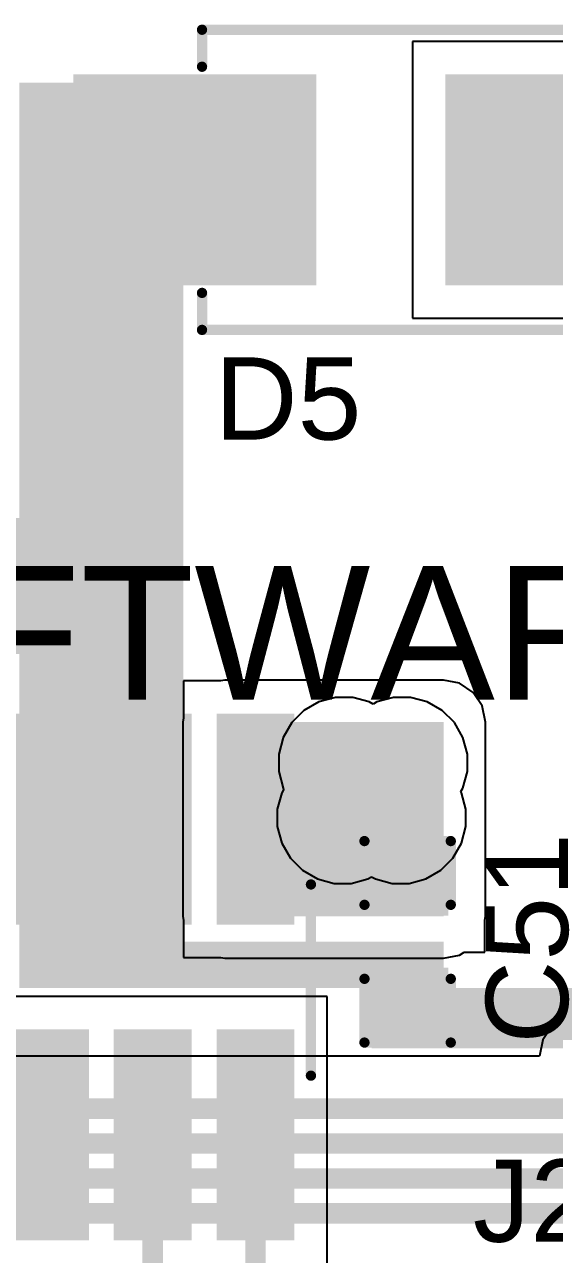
# Model space of a CAD drawing. Header units: millimetres. Extents: x 0 to 214, y 0 to 214.
# Drawn here: x 4.442 to 4.699, y 3.548 to 4.146 of the extents above; entities that cross this region are included whole.
import ezdxf

# ---------------------------------------------------------------- set-up
doc = ezdxf.new("R2010")
doc.units = ezdxf.units.MM
doc.header["$MEASUREMENT"] = 0
for name, color, linetype in [('BottomLayer', 5, 'Continuous'), ('BottomSolder', 6, 'Continuous'), ('TopLayer', 1, 'Continuous'), ('TopOverlay', 2, 'Continuous'), ('TopPaste', 8, 'Continuous'), ('TopSolder', 216, 'Continuous'), ('ViaHoleLayer', 16, 'Continuous')]:
    doc.layers.add(name, color=color, linetype=linetype)
doc.styles.add('Arial', font='', dxfattribs={"height": 0.2})
doc.styles.get('Arial').set_extended_font_data('Arial')

# ---------------------------------------------------------------- blocks, each defined once
blk = doc.blocks.new('SMB__80')
at = {"layer": 'TopLayer'}
for points in [[(-0.14567, -0.04724), (-0.14567, 0.04724), (-0.03543, 0.04724), (-0.03543, -0.04724)], [(0.03543, -0.04724), (0.03543, 0.04724), (0.14567, 0.04724), (0.14567, -0.04724)]]:
    blk.add_hatch(color=1, dxfattribs=at).paths.add_polyline_path(points)
at = {"layer": 'TopOverlay'}
for points in [[(0.102, 0.049), (0.19, 0.049), (0.19, 0.075), (0.102, 0.075)], [(0.147, -0.065), (0.19, -0.065), (0.19, 0.053), (0.147, 0.053)], [(0.102, -0.075), (0.19, -0.075), (0.19, -0.049), (0.102, -0.049)]]:
    blk.add_hatch(color=2, dxfattribs=at).paths.add_polyline_path(points)
at = {"layer": 'TopPaste'}
for points in [[(-0.14567, -0.04724), (-0.14567, 0.04724), (-0.03543, 0.04724), (-0.03543, -0.04724)], [(0.03543, -0.04724), (0.03543, 0.04724), (0.14567, 0.04724), (0.14567, -0.04724)]]:
    blk.add_hatch(color=8, dxfattribs=at).paths.add_polyline_path(points)
at = {"layer": 'TopSolder'}
for points in [[(-0.14967, -0.05124), (-0.14967, 0.05124), (-0.03143, 0.05124), (-0.03143, -0.05124)], [(0.03143, -0.05124), (0.03143, 0.05124), (0.14967, 0.05124), (0.14967, -0.05124)]]:
    blk.add_hatch(color=216, dxfattribs=at).paths.add_polyline_path(points)
at = {"layer": 'TopOverlay', "const_width": 0.005}
for points in [[(-0.087, 0.073), (0.102, 0.073)], [(-0.087, 0.055), (-0.087, 0.073)], [(-0.087, -0.073), (-0.087, -0.055)], [(-0.087, -0.073), (0.102, -0.073)]]:
    blk.add_lwpolyline(points, dxfattribs=at)
at = {"layer": 'TopOverlay', "const_width": 0.0025}
for points in [[(-0.08825, 0.073, 1), (-0.08575, 0.073, 1)], [(-0.08825, 0.073, 1), (-0.08575, 0.073, 1)], [(0.10075, 0.073, 1), (0.10325, 0.073, 1)], [(-0.08825, 0.055, 1), (-0.08575, 0.055, 1)], [(-0.08825, -0.055, 1), (-0.08575, -0.055, 1)], [(-0.08825, -0.073, 1), (-0.08575, -0.073, 1)], [(-0.08825, -0.073, 1), (-0.08575, -0.073, 1)], [(0.10075, -0.073, 1), (0.10325, -0.073, 1)]]:
    blk.add_lwpolyline(points, format="xyb", close=True, dxfattribs=at)
blk = doc.blocks.new('20021121_00010C4LF__188')
at = {"layer": 'TopLayer'}
for points in [[(-0.11496, 0.12402), (-0.08504, 0.12402), (-0.08504, 0.02953), (-0.11496, 0.02953)], [(-0.06496, 0.12402), (-0.03504, 0.12402), (-0.03504, 0.02953), (-0.06496, 0.02953)], [(-0.01496, 0.12402), (0.01496, 0.12402), (0.01496, 0.02953), (-0.01496, 0.02953)], [(0.03504, 0.12402), (0.06496, 0.12402), (0.06496, 0.02953), (0.03504, 0.02953)], [(0.08504, 0.12402), (0.11496, 0.12402), (0.11496, 0.02953), (0.08504, 0.02953)], [(-0.11496, -0.02953), (-0.08504, -0.02953), (-0.08504, -0.12402), (-0.11496, -0.12402)], [(-0.06496, -0.02953), (-0.03504, -0.02953), (-0.03504, -0.12402), (-0.06496, -0.12402)], [(-0.01496, -0.02953), (0.01496, -0.02953), (0.01496, -0.12402), (-0.01496, -0.12402)], [(0.03504, -0.02953), (0.06496, -0.02953), (0.06496, -0.12402), (0.03504, -0.12402)], [(0.08504, -0.02953), (0.11496, -0.02953), (0.11496, -0.12402), (0.08504, -0.12402)]]:
    blk.add_hatch(color=1, dxfattribs=at).paths.add_polyline_path(points)
at = {"layer": 'TopPaste'}
for points in [[(-0.11496, 0.12402), (-0.08504, 0.12402), (-0.08504, 0.02953), (-0.11496, 0.02953)], [(-0.06496, 0.12402), (-0.03504, 0.12402), (-0.03504, 0.02953), (-0.06496, 0.02953)], [(-0.01496, 0.12402), (0.01496, 0.12402), (0.01496, 0.02953), (-0.01496, 0.02953)], [(0.03504, 0.12402), (0.06496, 0.12402), (0.06496, 0.02953), (0.03504, 0.02953)], [(0.08504, 0.12402), (0.11496, 0.12402), (0.11496, 0.02953), (0.08504, 0.02953)], [(-0.11496, -0.02953), (-0.08504, -0.02953), (-0.08504, -0.12402), (-0.11496, -0.12402)], [(-0.06496, -0.02953), (-0.03504, -0.02953), (-0.03504, -0.12402), (-0.06496, -0.12402)], [(-0.01496, -0.02953), (0.01496, -0.02953), (0.01496, -0.12402), (-0.01496, -0.12402)], [(0.03504, -0.02953), (0.06496, -0.02953), (0.06496, -0.12402), (0.03504, -0.12402)], [(0.08504, -0.02953), (0.11496, -0.02953), (0.11496, -0.12402), (0.08504, -0.12402)]]:
    blk.add_hatch(color=8, dxfattribs=at).paths.add_polyline_path(points)
at = {"layer": 'TopSolder'}
for points in [[(-0.11896, 0.12802), (-0.08104, 0.12802), (-0.08104, 0.02553), (-0.11896, 0.02553)], [(-0.06896, 0.12802), (-0.03104, 0.12802), (-0.03104, 0.02553), (-0.06896, 0.02553)], [(-0.01896, 0.12802), (0.01896, 0.12802), (0.01896, 0.02553), (-0.01896, 0.02553)], [(0.03104, 0.12802), (0.06896, 0.12802), (0.06896, 0.02553), (0.03104, 0.02553)], [(0.08104, 0.12802), (0.11896, 0.12802), (0.11896, 0.02553), (0.08104, 0.02553)], [(-0.11896, -0.02553), (-0.08104, -0.02553), (-0.08104, -0.12802), (-0.11896, -0.12802)], [(-0.06896, -0.02553), (-0.03104, -0.02553), (-0.03104, -0.12802), (-0.06896, -0.12802)], [(-0.01896, -0.02553), (0.01896, -0.02553), (0.01896, -0.12802), (-0.01896, -0.12802)], [(0.03104, -0.02553), (0.06896, -0.02553), (0.06896, -0.12802), (0.03104, -0.12802)], [(0.08104, -0.02553), (0.11896, -0.02553), (0.11896, -0.12802), (0.08104, -0.12802)]]:
    blk.add_hatch(color=216, dxfattribs=at).paths.add_polyline_path(points)
at = {"layer": 'TopOverlay', "const_width": 0.005}
for points in [[(-0.127, 0.048), (-0.127, -0.045)], [(0.127, 0.048), (0.127, -0.045)]]:
    blk.add_lwpolyline(points, dxfattribs=at)
at = {"layer": 'TopOverlay'}
for points, const_width in [([(-0.12825, 0.048, 1), (-0.12575, 0.048, 1)], 0.0025), ([(0.12575, 0.048, 1), (0.12825, 0.048, 1)], 0.0025), ([(-0.12825, -0.045, 1), (-0.12575, -0.045, 1)], 0.0025), ([(0.12575, -0.045, 1), (0.12825, -0.045, 1)], 0.0025), ([(-0.125, -0.077, 1), (-0.135, -0.077, 1)], 0.01), ([(-0.1375, -0.077, 1), (-0.1325, -0.077, 1)], 0.005), ([(-0.1275, -0.077, 1), (-0.1225, -0.077, 1)], 0.005)]:
    blk.add_lwpolyline(points, format="xyb", close=True, dxfattribs=dict(at, const_width=const_width))
blk = doc.blocks.new('C__0603_446')
at = {"layer": 'TopLayer'}
for points in [[(-0.015, 0.0175), (-0.015, -0.0175), (-0.045, -0.0175), (-0.045, 0.0175)], [(0.045, 0.0175), (0.045, -0.0175), (0.015, -0.0175), (0.015, 0.0175)]]:
    blk.add_hatch(color=1, dxfattribs=at).paths.add_polyline_path(points)
at = {"layer": 'TopPaste'}
for points in [[(-0.015, 0.0175), (-0.015, -0.0175), (-0.045, -0.0175), (-0.045, 0.0175)], [(0.045, 0.0175), (0.045, -0.0175), (0.015, -0.0175), (0.015, 0.0175)]]:
    blk.add_hatch(color=8, dxfattribs=at).paths.add_polyline_path(points)
at = {"layer": 'TopSolder'}
for points in [[(-0.01264, 0.01986), (-0.01264, -0.01986), (-0.04736, -0.01986), (-0.04736, 0.01986)], [(0.04736, 0.01986), (0.04736, -0.01986), (0.01264, -0.01986), (0.01264, 0.01986)]]:
    blk.add_hatch(color=216, dxfattribs=at).paths.add_polyline_path(points)
at = {"layer": 'TopOverlay', "const_width": 0.005}
for points in [[(-0.018, 0.021), (-0.049, 0.021)], [(-0.049, -0.021), (-0.049, 0.021)], [(0.049, 0.021), (0.018, 0.021)], [(0.049, -0.021), (0.049, 0.021)], [(-0.018, -0.021), (-0.049, -0.021)], [(0.049, -0.021), (0.018, -0.021)]]:
    blk.add_lwpolyline(points, dxfattribs=at)
at = {"layer": 'TopOverlay', "const_width": 0.0025}
for points in [[(-0.05025, 0.021, 1), (-0.04775, 0.021, 1)], [(-0.05025, 0.021, 1), (-0.04775, 0.021, 1)], [(-0.01925, 0.021, 1), (-0.01675, 0.021, 1)], [(0.01675, 0.021, 1), (0.01925, 0.021, 1)], [(0.04775, 0.021, 1), (0.05025, 0.021, 1)], [(0.04775, 0.021, 1), (0.05025, 0.021, 1)], [(-0.05025, -0.021, 1), (-0.04775, -0.021, 1)], [(-0.05025, -0.021, 1), (-0.04775, -0.021, 1)], [(-0.01925, -0.021, 1), (-0.01675, -0.021, 1)], [(0.01675, -0.021, 1), (0.01925, -0.021, 1)], [(0.04775, -0.021, 1), (0.05025, -0.021, 1)], [(0.04775, -0.021, 1), (0.05025, -0.021, 1)]]:
    blk.add_lwpolyline(points, format="xyb", close=True, dxfattribs=at)

msp = doc.modelspace()

# ---------------------------------------------------------------- hatches: boundary and pattern name
at = {"layer": 'BottomLayer'}
h = msp.add_hatch(color=5, dxfattribs=at)
edge = h.paths.add_edge_path()
edge.add_arc((4.45407, 4.08603), 0.01181, 0, 360)
h = msp.add_hatch(color=5, dxfattribs=at)
edge = h.paths.add_edge_path()
edge.add_arc((4.45407, 4.05603), 0.01181, 0, 360)
h = msp.add_hatch(color=5, dxfattribs=at)
edge = h.paths.add_edge_path()
edge.add_arc((4.597, 3.787), 0.01181, 0, 360)
h = msp.add_hatch(color=5, dxfattribs=at)
edge = h.paths.add_edge_path()
edge.add_arc((4.6252, 3.787), 0.01181, 0, 360)
h = msp.add_hatch(color=5, dxfattribs=at)
edge = h.paths.add_edge_path()
edge.add_arc((4.59631, 3.76017), 0.01181, 0, 360)
h = msp.add_hatch(color=5, dxfattribs=at)
edge = h.paths.add_edge_path()
edge.add_arc((4.62452, 3.76017), 0.01181, 0, 360)
at = {"layer": 'BottomSolder'}
h = msp.add_hatch(color=6, dxfattribs=at)
edge = h.paths.add_edge_path()
edge.add_arc((4.45407, 4.08603), 0.00591, 0, 360)
h = msp.add_hatch(color=6, dxfattribs=at)
edge = h.paths.add_edge_path()
edge.add_arc((4.45407, 4.05603), 0.00591, 0, 360)
h = msp.add_hatch(color=6, dxfattribs=at)
edge = h.paths.add_edge_path()
edge.add_arc((4.597, 3.787), 0.00591, 0, 360)
h = msp.add_hatch(color=6, dxfattribs=at)
edge = h.paths.add_edge_path()
edge.add_arc((4.6252, 3.787), 0.00591, 0, 360)
h = msp.add_hatch(color=6, dxfattribs=at)
edge = h.paths.add_edge_path()
edge.add_arc((4.59631, 3.76017), 0.00591, 0, 360)
h = msp.add_hatch(color=6, dxfattribs=at)
edge = h.paths.add_edge_path()
edge.add_arc((4.62452, 3.76017), 0.00591, 0, 360)
at = {"layer": 'TopLayer'}
for points in [[(4.51883, 4.11779), (4.43891, 4.11779), (4.43891, 3.68492), (4.51883, 3.68492)], [(4.33891, 3.83988), (4.48687, 3.83988), (4.48687, 3.90603), (4.33891, 3.90603)], [(4.53891, 3.71233), (4.64542, 3.71233), (4.64542, 3.80682), (4.53891, 3.80682)], [(4.43891, 3.67751), (4.64542, 3.67751), (4.64542, 3.69992), (4.43891, 3.69992)], [(4.61042, 3.64803), (4.64542, 3.64803), (4.64542, 3.69992), (4.61042, 3.69992)], [(4.61042, 3.64803), (5.057, 3.64803), (5.057, 3.67751), (4.61042, 3.67751)]]:
    msp.add_hatch(color=1, dxfattribs=at).paths.add_polyline_path(points)
h = msp.add_hatch(color=1, dxfattribs=at)
edge = h.paths.add_edge_path()
edge.add_arc((4.45407, 4.08603), 0.01181, 0, 360)
h = msp.add_hatch(color=1, dxfattribs=at)
edge = h.paths.add_edge_path()
edge.add_arc((4.45407, 4.05603), 0.01181, 0, 360)
h = msp.add_hatch(color=1, dxfattribs=at)
edge = h.paths.add_edge_path()
edge.add_arc((4.597, 3.787), 0.01181, 0, 360)
h = msp.add_hatch(color=1, dxfattribs=at)
edge = h.paths.add_edge_path()
edge.add_arc((4.6252, 3.787), 0.01181, 0, 360)
h = msp.add_hatch(color=1, dxfattribs=at)
edge = h.paths.add_edge_path()
edge.add_arc((4.59631, 3.76017), 0.01181, 0, 360)
h = msp.add_hatch(color=1, dxfattribs=at)
edge = h.paths.add_edge_path()
edge.add_arc((4.62452, 3.76017), 0.01181, 0, 360)
at = {"layer": 'TopSolder'}
h = msp.add_hatch(color=216, dxfattribs=at)
edge = h.paths.add_edge_path()
edge.add_arc((4.45407, 4.08603), 0.00591, 0, 360)
h = msp.add_hatch(color=216, dxfattribs=at)
edge = h.paths.add_edge_path()
edge.add_arc((4.45407, 4.05603), 0.00591, 0, 360)
h = msp.add_hatch(color=216, dxfattribs=at)
edge = h.paths.add_edge_path()
edge.add_arc((4.597, 3.787), 0.00591, 0, 360)
h = msp.add_hatch(color=216, dxfattribs=at)
edge = h.paths.add_edge_path()
edge.add_arc((4.6252, 3.787), 0.00591, 0, 360)
h = msp.add_hatch(color=216, dxfattribs=at)
edge = h.paths.add_edge_path()
edge.add_arc((4.59631, 3.76017), 0.00591, 0, 360)
h = msp.add_hatch(color=216, dxfattribs=at)
edge = h.paths.add_edge_path()
edge.add_arc((4.62452, 3.76017), 0.00591, 0, 360)
at = {"layer": 'ViaHoleLayer'}
h = msp.add_hatch(color=16, dxfattribs=at)
edge = h.paths.add_edge_path()
edge.add_arc((4.45407, 4.08603), 0.00591, 0, 360)
h = msp.add_hatch(color=16, dxfattribs=at)
edge = h.paths.add_edge_path()
edge.add_arc((4.45407, 4.05603), 0.00591, 0, 360)
h = msp.add_hatch(color=16, dxfattribs=at)
edge = h.paths.add_edge_path()
edge.add_arc((4.597, 3.787), 0.00591, 0, 360)
h = msp.add_hatch(color=16, dxfattribs=at)
edge = h.paths.add_edge_path()
edge.add_arc((4.6252, 3.787), 0.00591, 0, 360)
h = msp.add_hatch(color=16, dxfattribs=at)
edge = h.paths.add_edge_path()
edge.add_arc((4.59631, 3.76017), 0.00591, 0, 360)
h = msp.add_hatch(color=16, dxfattribs=at)
edge = h.paths.add_edge_path()
edge.add_arc((4.62452, 3.76017), 0.00591, 0, 360)

# ---------------------------------------------------------------- linework, layer by layer
at = {"layer": 'BottomLayer'}
for p, q in [((4.58472, 3.81664), (4.57747, 3.81246)), ((4.59281, 3.81881), (4.58472, 3.81664)), ((4.60119, 3.81881), (4.59281, 3.81881)), ((4.60928, 3.81664), (4.60119, 3.81881)), ((4.6111, 3.81559), (4.60928, 3.81664)), ((4.61293, 3.81664), (4.6111, 3.81559)), ((4.62102, 3.81881), (4.61293, 3.81664)), ((4.62939, 3.81881), (4.62102, 3.81881)), ((4.63748, 3.81664), (4.62939, 3.81881)), ((4.64474, 3.81246), (4.63748, 3.81664)), ((4.57747, 3.81246), (4.57154, 3.80653)), ((4.65066, 3.80653), (4.64474, 3.81246)), ((4.57154, 3.80653), (4.56736, 3.79928)), ((4.65485, 3.79928), (4.65066, 3.80653)), ((4.56736, 3.79928), (4.56519, 3.79119)), ((4.65702, 3.79119), (4.65485, 3.79928)), ((4.56519, 3.79119), (4.56519, 3.78281)), ((4.65702, 3.78281), (4.65702, 3.79119)), ((4.56519, 3.78281), (4.56736, 3.77472)), ((4.65485, 3.77472), (4.65702, 3.78281)), ((4.56736, 3.77472), (4.56767, 3.77418)), ((4.65385, 3.77299), (4.65485, 3.77472)), ((4.56667, 3.77245), (4.5645, 3.76436)), ((4.56767, 3.77418), (4.56667, 3.77245)), ((4.65416, 3.77245), (4.65385, 3.77299)), ((4.65633, 3.76436), (4.65416, 3.77245)), ((4.5645, 3.76436), (4.5645, 3.75598)), ((4.65633, 3.75598), (4.65633, 3.76436)), ((4.5645, 3.75598), (4.56667, 3.74789)), ((4.65416, 3.74789), (4.65633, 3.75598)), ((4.56667, 3.74789), (4.57086, 3.74063)), ((4.64997, 3.74063), (4.65416, 3.74789)), ((4.57086, 3.74063), (4.57678, 3.73471)), ((4.64405, 3.73471), (4.64997, 3.74063)), ((4.57678, 3.73471), (4.58403, 3.73052)), ((4.6368, 3.73052), (4.64405, 3.73471)), ((4.58403, 3.73052), (4.59213, 3.72836)), ((4.59213, 3.72836), (4.6005, 3.72836)), ((4.6005, 3.72836), (4.60859, 3.73052)), ((4.60859, 3.73052), (4.61042, 3.73158)), ((4.61042, 3.73158), (4.61224, 3.73052)), ((4.61224, 3.73052), (4.62033, 3.72836)), ((4.62033, 3.72836), (4.62871, 3.72836)), ((4.62871, 3.72836), (4.6368, 3.73052)), ((4.70525, 3.66647), (4.69925, 3.66047)), ((4.69925, 3.66047), (4.69373, 3.6522)), ((4.69373, 3.6522), (4.69215, 3.6443)), ((4.69215, 3.6443), (4.34821, 3.6443))]:
    msp.add_line(p, q, dxfattribs=at)
at = {"layer": 'BottomLayer', "const_width": 0.01}
for points in [[(4.33765, 3.61881), (4.67637, 3.61881)], [(4.67637, 3.61881), (4.71127, 3.61881)], [(4.33061, 3.60181), (5.4307, 3.60181)], [(4.32357, 3.58481), (5.42365, 3.58481)], [(4.31653, 3.56781), (5.41661, 3.56781)]]:
    msp.add_lwpolyline(points, dxfattribs=at)
at = {"layer": 'BottomLayer', "const_width": 0.005}
msp.add_lwpolyline([(4.67387, 3.61881, 1), (4.67887, 3.61881, 1)], format="xyb", close=True, dxfattribs=at)
msp.add_lwpolyline([(4.67387, 3.61881, 1), (4.67887, 3.61881, 1)], format="xyb", close=True, dxfattribs=at)
at = {"layer": 'TopLayer'}
for p, q in [((4.78054, 4.13779), (4.6303, 4.13779)), ((4.6303, 4.13779), (4.6303, 4.00331)), ((4.6303, 4.00331), (4.78054, 4.00331)), ((4.53694, 3.82682), (4.51891, 3.82682)), ((4.51891, 3.82682), (4.51891, 3.80879)), ((4.53891, 3.82721), (4.53694, 3.82682)), ((4.64542, 3.82721), (4.53891, 3.82721)), ((4.65322, 3.82566), (4.64542, 3.82721)), ((4.65983, 3.82124), (4.65322, 3.82566)), ((4.66425, 3.81463), (4.65983, 3.82124)), ((4.66581, 3.80682), (4.66425, 3.81463)), ((4.51891, 3.80879), (4.51852, 3.80682)), ((4.51852, 3.80682), (4.51852, 3.71233)), ((4.66581, 3.71233), (4.66581, 3.80682)), ((4.51852, 3.71233), (4.51891, 3.71036)), ((4.51891, 3.71036), (4.51891, 3.69233)), ((4.66542, 3.71036), (4.66581, 3.71233)), ((4.66542, 3.69492), (4.66542, 3.71036)), ((4.51891, 3.69233), (4.53694, 3.69233)), ((4.53694, 3.69233), (4.53891, 3.69194)), ((4.53891, 3.69194), (4.64542, 3.69194)), ((4.64542, 3.69194), (4.65322, 3.69349)), ((4.65322, 3.69349), (4.65536, 3.69492)), ((4.65536, 3.69492), (4.66542, 3.69492)), ((4.58883, 3.67328), (4.31891, 3.67328)), ((4.58883, 3.53879), (4.58883, 3.67328))]:
    msp.add_line(p, q, dxfattribs=at)
for points, const_width in [([(4.50387, 3.60603), (4.50468, 3.60522)], 0.025), ([(4.50387, 3.51185), (4.50387, 3.60603)], 0.01), ([(4.55387, 3.51185), (4.55387, 3.60603)], 0.01)]:
    msp.add_lwpolyline(points, dxfattribs=dict(at, const_width=const_width))
for points, const_width in [([(4.49762, 3.60603, 1), (4.51012, 3.60603, 1)], 0.0125), ([(4.49843, 3.60522, 1), (4.51093, 3.60522, 1)], 0.0125), ([(4.50137, 3.60603, 1), (4.50637, 3.60603, 1)], 0.005), ([(4.55137, 3.60603, 1), (4.55637, 3.60603, 1)], 0.005)]:
    msp.add_lwpolyline(points, format="xyb", close=True, dxfattribs=dict(at, const_width=const_width))

# ---------------------------------------------------------------- block references
msp.add_blockref('SMB__80', (4.61487, 4.07055))
for name, p, rotation in [('20021121_00010C4LF__188', (4.45387, 3.68281), 180), ('C__0603_446', (4.62792, 3.69992), 270)]:
    msp.add_blockref(name, p, dxfattribs=dict(rotation=rotation))

# ---------------------------------------------------------------- texts
at = {"layer": 'TopOverlay', "style": 'Arial'}
for s, p in [('D5', (4.53404, 3.9442)), ('J24', (4.65968, 3.55401))]:
    msp.add_text(s, height=0.04, dxfattribs=at).set_placement(p)
for s, height, rotation, p in [('SOFTWARE', 0.065, 360, (4.282, 3.81776)), ('C51', 0.04, 90, (4.70599, 3.65035))]:
    msp.add_text(s, height=height, rotation=rotation, dxfattribs=at).set_placement(p)

doc.saveas('drawing.dxf')
